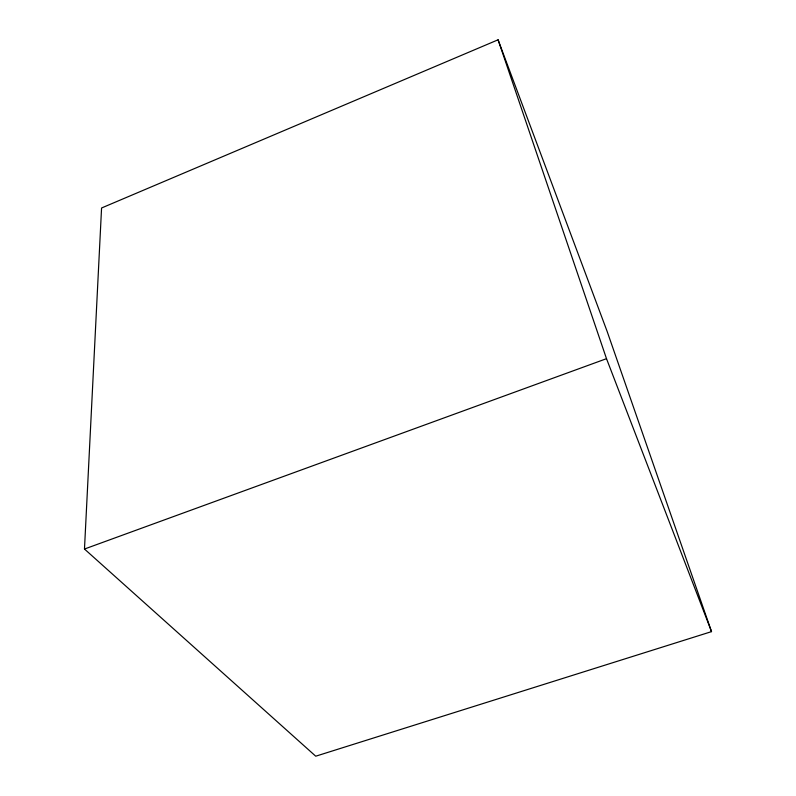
<?xml version="1.0" encoding="UTF-8"?>
<svg xmlns="http://www.w3.org/2000/svg" width="796" height="796" viewBox="0 0 796 796"><rect width="100%" height="100%" fill="white"/><g stroke="black" fill="none" stroke-linecap="round" stroke-linejoin="round"><path stroke-width="1.19" d="M84.476 549.031L101.57 207.985L498.087 39.8L607.129 331.375L711.524 631.626L315.733 756.2L84.476 549.031L606.502 358.678L498.087 39.8M606.502 358.678L711.524 631.626"/></g></svg>
